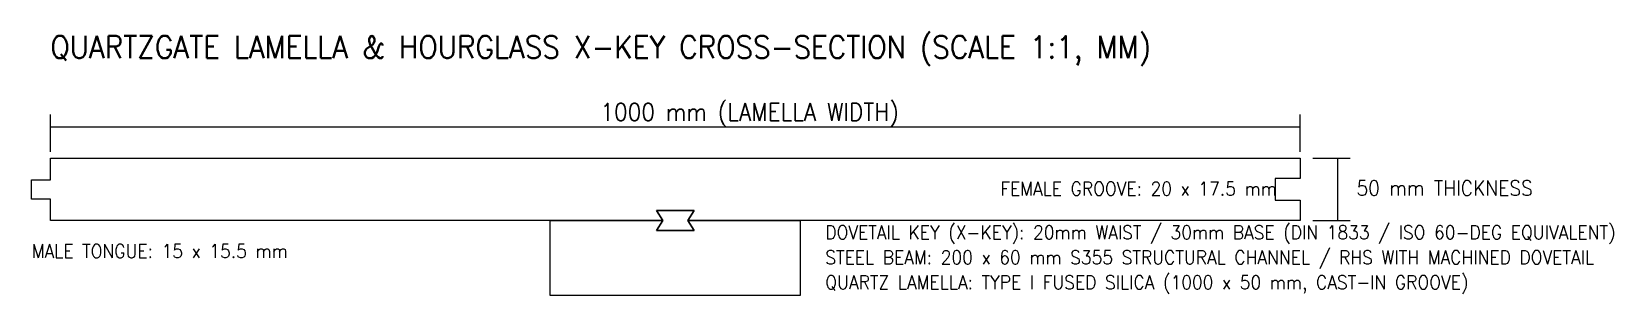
# Model space of a CAD drawing. Extents: x -15 to 1251, y -60 to 151.
import ezdxf

# ---------------------------------------------------------------- set-up
doc = ezdxf.new("R2010")
doc.units = 0
for name, color, linetype in [('ANNOTATIONS', 7, 'CONTINUOUS'), ('DIMENSIONS', 7, 'CONTINUOUS'), ('HOURGLASS_X_KEY', 7, 'CONTINUOUS'), ('QUARTZ_LAMELLA', 7, 'CONTINUOUS'), ('STEEL_BEAM', 7, 'CONTINUOUS')]:
    doc.layers.add(name, color=color, linetype=linetype)
doc.styles.add('TEXTSTYLE3', font='Standard')

msp = doc.modelspace()

# ---------------------------------------------------------------- linework, layer by layer
at = {"layer": 'DIMENSIONS'}
for p, q in [((0, 55), (0, 85)), ((1000, 55), (1000, 85)), ((0, 75), (1000, 75)), ((1010, 50), (1040, 50)), ((1030, 0), (1030, 50)), ((1010, 0), (1040, 0))]:
    msp.add_line(p, q, dxfattribs=at)
at = {"layer": 'HOURGLASS_X_KEY'}
for p, q in [((485, 8), (515, 8)), ((490, 0), (485, 8)), ((485, -8), (490, 0)), ((515, 8), (510, 0)), ((510, 0), (515, -8)), ((515, -8), (485, -8))]:
    msp.add_line(p, q, dxfattribs=at)
at = {"layer": 'QUARTZ_LAMELLA'}
for p, q in [((0, 50), (1000, 50)), ((0, 32.75), (0, 50)), ((1000, 50), (1000, 33.75)), ((-15, 17.25), (-15, 32.75)), ((-15, 32.75), (0, 32.75)), ((1000, 33.75), (980, 33.75)), ((980, 33.75), (980, 16.25)), ((0, 17.25), (-15, 17.25)), ((0, 0), (0, 17.25)), ((980, 16.25), (1000, 16.25)), ((1000, 16.25), (1000, 0)), ((490, 0), (0, 0)), ((515, 8), (485, 8)), ((485, 8), (490, 0)), ((510, 0), (515, 8)), ((1000, 0), (510, 0))]:
    msp.add_line(p, q, dxfattribs=at)
at = {"layer": 'STEEL_BEAM'}
for p, q in [((400, 0), (490, 0)), ((400, -60), (400, 0)), ((490, 0), (485, -8)), ((515, -8), (510, 0)), ((510, 0), (600, 0)), ((600, 0), (600, -60)), ((485, -8), (515, -8)), ((600, -60), (400, -60))]:
    msp.add_line(p, q, dxfattribs=at)

# ---------------------------------------------------------------- texts
at = {"layer": 'ANNOTATIONS', "style": 'TEXTSTYLE3'}
for s, height, p in [('QUARTZGATE LAMELLA & HOURGLASS X-KEY CROSS-SECTION (SCALE 1:1, MM)', 18, (0, 130)), ('FEMALE GROOVE: 20 x 17.5 mm', 11, (760, 20)), ('DOVETAIL KEY (X-KEY): 20mm WAIST / 30mm BASE (DIN 1833 / ISO 60-DEG EQUIVALENT)', 11, (620, -15)), ('MALE TONGUE: 15 x 15.5 mm', 11, (-15, -30)), ('STEEL BEAM: 200 x 60 mm S355 STRUCTURAL CHANNEL / RHS WITH MACHINED DOVETAIL', 11, (620, -35)), ('QUARTZ LAMELLA: TYPE I FUSED SILICA (1000 x 50 mm, CAST-IN GROOVE)', 11, (620, -55))]:
    msp.add_text(s, height=height, dxfattribs=at).set_placement(p)
at = {"layer": 'DIMENSIONS', "style": 'TEXTSTYLE3'}
for s, height, p in [('1000 mm (LAMELLA WIDTH)', 14, (440, 80)), ('50 mm THICKNESS', 12, (1045, 20))]:
    msp.add_text(s, height=height, dxfattribs=at).set_placement(p)

doc.saveas('drawing.dxf')
